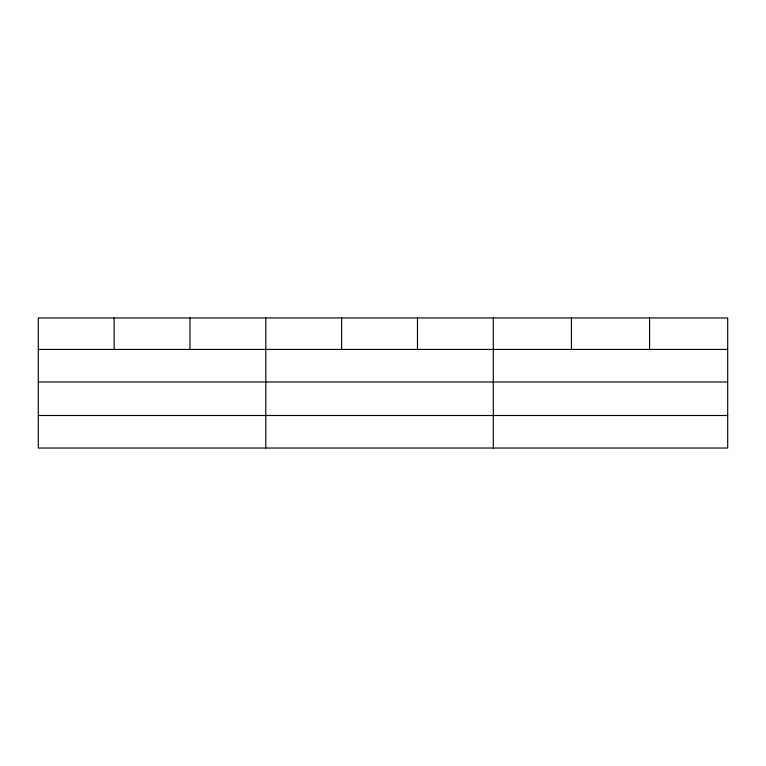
<?xml version="1.0" encoding="UTF-8"?>
<svg xmlns="http://www.w3.org/2000/svg" width="766" height="766" viewBox="0 0 766 766"><rect width="100%" height="100%" fill="white"/><g stroke="black" fill="none" stroke-linecap="round" stroke-linejoin="round"><path stroke-width="1.15" d="M727.7 381.975L727.7 317.967L38.3 317.967L38.3 448.033L727.7 448.033L727.7 381.975L38.3 381.975M38.3 349.44L727.7 349.44M38.3 415.498L727.7 415.498M649.568 317.967L649.568 349.44M571.436 317.967L571.436 349.44M493.304 317.967L493.304 448.033M417.47 317.967L417.47 349.44M341.636 317.967L341.636 349.44M265.802 317.967L265.802 448.033M189.968 317.967L189.968 349.44M114.134 317.967L114.134 349.44"/></g></svg>
